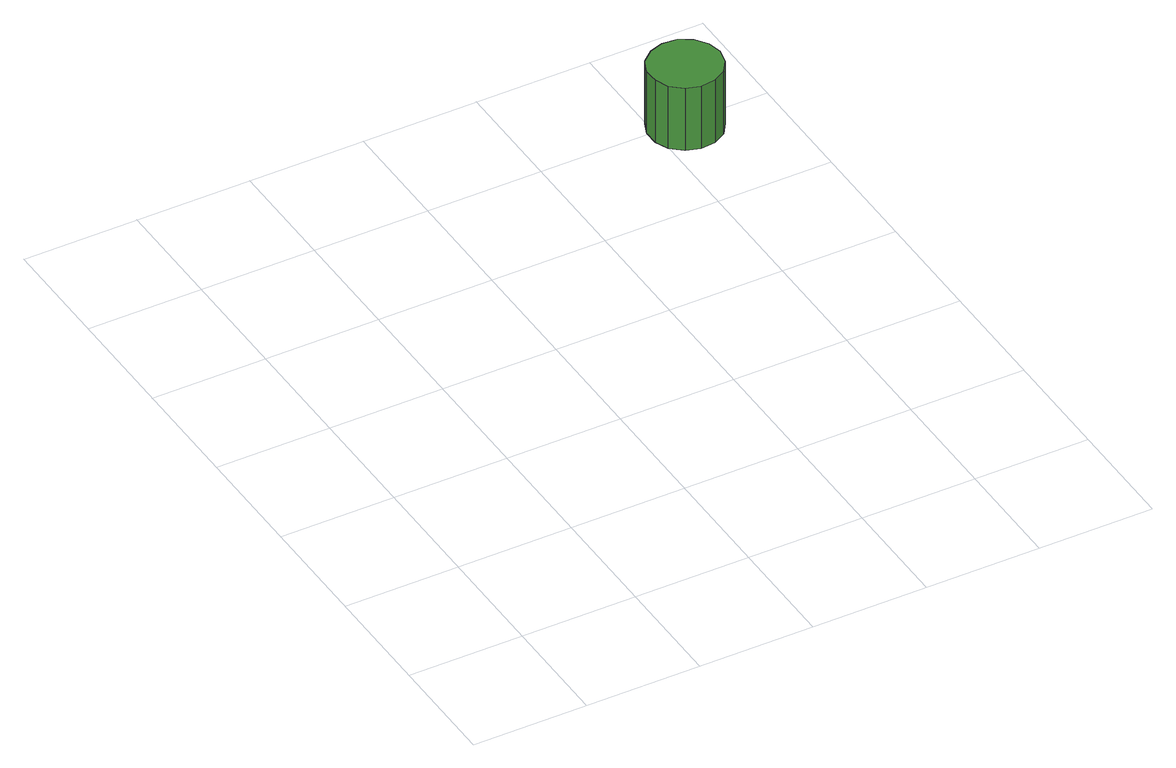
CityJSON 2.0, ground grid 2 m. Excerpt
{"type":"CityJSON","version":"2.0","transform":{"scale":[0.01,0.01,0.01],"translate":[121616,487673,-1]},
"CityObjects":{
"tree1":{"type":"SolitaryVegetationObject","attributes":{"function":"something"}},
"tree2":{"type":"SolitaryVegetationObject","attributes":{"function":"something"},"geometry":[{"type":"MultiSurface","lod":"1","boundaries":[[[0,1,2,3,4,5,6,7,8,9,10,11,12,13,14]],[[15,16,17,18,19,20,21,22,23,24,25,26,27,28,29]],[[0,29,28,1]],[[1,28,27,2]],[[2,27,26,3]],[[3,26,25,4]],[[4,25,24,5]],[[5,24,23,6]],[[6,23,22,7]],[[7,22,21,8]],[[8,21,20,9]],[[9,20,19,10]],[[10,19,18,11]],[[11,18,17,12]],[[12,17,16,13]],[[13,16,15,14]],[[14,15,29,0]]]}]}
},
"vertices":[
[912,990,197],[906,1015,197],[891,1036,197],[869,1049,197],[843,1051,197],[819,1043,197],[799,1026,197],[789,1002,197],[789,977,197],[799,953,197],[819,936,197],[843,928,197],[869,931,197],[891,943,197],[906,964,197],[906,964,76],[891,943,76],[869,931,76],[843,928,76],[819,936,76],[799,953,76],[789,977,76],[789,1002,76],[799,1026,76],[819,1043,76],[843,1051,76],[869,1049,76],[891,1036,76],[906,1015,76],[912,990,76]
]}
